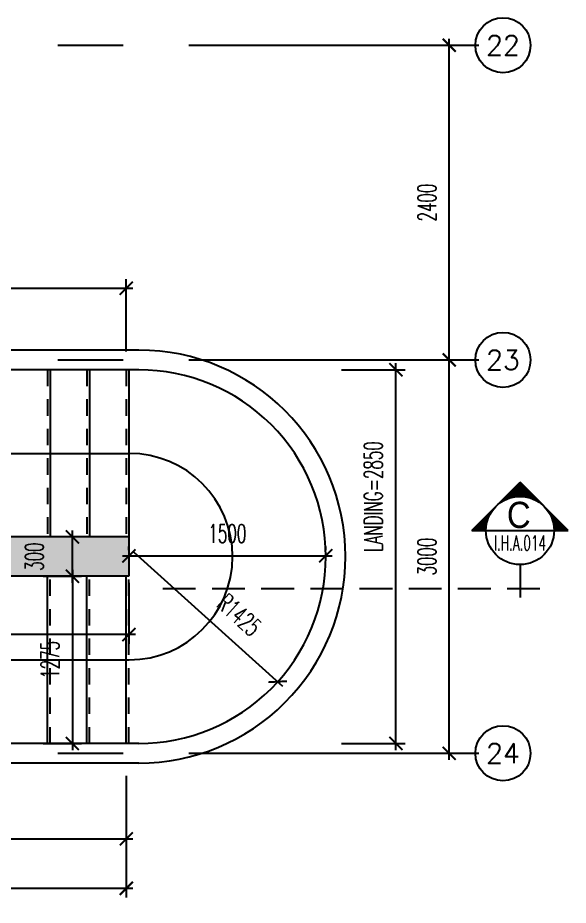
# Model space of a CAD drawing. Extents: x 417906 to 836305, y 43280 to 86914.
# Drawn here: x 418137.83 to 418142.03, y 43460.87 to 43467.64 of the extents above; entities that cross this region are included whole.
import ezdxf
from ezdxf.enums import TextEntityAlignment as Align

# ---------------------------------------------------------------- set-up
doc = ezdxf.new("R2010")
doc.units = 0
doc.header["$MEASUREMENT"] = 0
doc.header["$PDMODE"] = 3
doc.header["$PDSIZE"] = 0.1
for name, pattern in [('CENTERX2', [4, 2.5, -0.5, 0.5, -0.5]), ('HIDDEN', [0.375, 0.25, -0.125]), ('HIDDEN2', [0.1875, 0.125, -0.0625])]:
    doc.linetypes.add(name, pattern=pattern)
doc.layers.get('0').update_dxf_attribs({"linetype": 'CONTINUOUS'})
doc.layers.get('DEFPOINTS').update_dxf_attribs({"linetype": 'CONTINUOUS'})
for name, color, linetype in [('AX-CR', 2, 'CONTINUOUS'), ('AX-TXT', 4, 'CONTINUOUS'), ('AXES', 11, 'CENTERX2'), ('DIM-OUT', 4, 'CONTINUOUS'), ('ELEV-MARK', 6, 'CONTINUOUS'), ('Hatch', 11, 'CONTINUOUS'), ('STR', 5, 'CONTINUOUS'), ('TXT1', 2, 'CONTINUOUS'), ('WALL', 6, 'CONTINUOUS')]:
    doc.layers.add(name, color=color, linetype=linetype)
doc.styles.add('ROMANS', font='ROMANS.shx', dxfattribs={"width": 0.6})
doc.styles.add('TTXT', font='swisse.ttf', dxfattribs={"width": 0.6})
doc.dimstyles.new('STANDARD in', dxfattribs={"dimtxt": 0.14, "dimasz": 0.1, "dimexe": 0.07, "dimexo": 0.05, "dimgap": 0.1, "dimtad": 1, "dimdec": 0, "dimlfac": 1000, "dimzin": 0, "dimdsep": 46, "dimtxsty": 'ROMANS', "dimblk": 'ARCHTICK', "dimcen": 0.05, "dimdle": 0.05, "dimclrd": 4, "dimclre": 4, "dimclrt": 2, "dimadec": 0, "dimazin": 0, "dimtfac": 1, "dimtdec": 0, "dimtmove": 2, "dimatfit": 3, "dimfxl": 0, "dimtolj": 1, "dimtzin": 0, "dimarcsym": 0})

# ---------------------------------------------------------------- blocks, each defined once
blk = doc.blocks.new('AXU')
at = {"layer": 'AX-CR'}
blk.add_circle((0, 350), 350, dxfattribs=at)
at = {"layer": 'AX-TXT', "style": 'ROMANS'}
blk.add_attdef('AX', text='', height=250, dxfattribs=at).set_placement((0, 350), align=Align.MIDDLE)
blk = doc.blocks.new('_ARCHTICK')
at = {"color": 0, "linetype": 'ByBlock', "const_width": 0.15}
blk.add_lwpolyline([(-0.5, -0.5), (0.5, 0.5)], dxfattribs=at)
blk = doc.blocks.new('*D125')
at = {"layer": 'DEFPOINTS', "color": 0}
for p in [(418140.8014, 43465.0272), (418141.1207, 43465.0272), (418140.8014, 43462.0272)]:
    blk.add_point(p, dxfattribs=at)
at = {"layer": 'DIM-OUT', "color": 4, "lineweight": -2}
for p, q in [((418141.1207, 43461.9772), (418141.1207, 43465.0772)), ((418140.8514, 43465.0272), (418141.1907, 43465.0272)), ((418140.8514, 43462.0272), (418141.1907, 43462.0272))]:
    blk.add_line(p, q, dxfattribs=at)
at = {"layer": 'DIM-OUT', "color": 4, "lineweight": -2, "xscale": 0.1, "yscale": 0.1, "zscale": 0.1}
for p, rotation in [((418141.1207, 43465.0272), 90), ((418141.1207, 43462.0272), 270)]:
    blk.add_blockref('_ARCHTICK', p, dxfattribs=dict(at, rotation=rotation))
at = {"layer": 'DIM-OUT', "color": 2, "insert": (418140.9507, 43463.5272), "char_height": 0.14, "attachment_point": 5, "rotation": 90, "style": 'ROMANS'}
blk.add_mtext('\\A1;3000', dxfattribs=at)
blk = doc.blocks.new('*D124')
at = {"layer": 'DEFPOINTS', "color": 0}
for p in [(418140.8017, 43467.4272), (418141.121, 43467.4272), (418140.8017, 43465.0272)]:
    blk.add_point(p, dxfattribs=at)
at = {"layer": 'DIM-OUT', "color": 4, "lineweight": -2}
for p, q in [((418140.8517, 43467.4272), (418141.191, 43467.4272)), ((418141.121, 43464.9772), (418141.121, 43467.4772)), ((418140.8517, 43465.0272), (418141.191, 43465.0272))]:
    blk.add_line(p, q, dxfattribs=at)
at = {"layer": 'DIM-OUT', "color": 4, "lineweight": -2, "xscale": 0.1, "yscale": 0.1, "zscale": 0.1}
for p, rotation in [((418141.121, 43467.4272), 90), ((418141.121, 43465.0272), 270)]:
    blk.add_blockref('_ARCHTICK', p, dxfattribs=dict(at, rotation=rotation))
at = {"layer": 'DIM-OUT', "color": 2, "insert": (418140.951, 43466.2272), "char_height": 0.14, "attachment_point": 5, "rotation": 90, "style": 'ROMANS'}
blk.add_mtext('\\A1;2400', dxfattribs=at)
blk = doc.blocks.new('*D107')
at = {"layer": 'DEFPOINTS', "color": 0}
for p in [(418138.6591, 43461.9063), (418134.7591, 43461.6933), (418138.6591, 43461.3745)]:
    blk.add_point(p, dxfattribs=at)
at = {"layer": 'DIM-OUT', "color": 4, "lineweight": -2}
for p, q in [((418138.6591, 43461.8563), (418138.6591, 43461.3045)), ((418134.7591, 43461.6433), (418134.7591, 43461.3045)), ((418134.7091, 43461.3745), (418138.7091, 43461.3745))]:
    blk.add_line(p, q, dxfattribs=at)
at = {"layer": 'DIM-OUT', "color": 4, "lineweight": -2, "xscale": 0.1, "yscale": 0.1, "zscale": 0.1, "rotation": 180}
blk.add_blockref('_ARCHTICK', (418134.7591, 43461.3745), dxfattribs=at)
at = {"layer": 'DIM-OUT', "color": 4, "lineweight": -2, "xscale": 0.1, "yscale": 0.1, "zscale": 0.1}
blk.add_blockref('_ARCHTICK', (418138.6591, 43461.3745), dxfattribs=at)
at = {"layer": 'DIM-OUT', "color": 2, "insert": (418136.7091, 43461.5445), "char_height": 0.14, "attachment_point": 5, "style": 'ROMANS'}
blk.add_mtext('\\A1;13 TREADS @ 300 = 3900', dxfattribs=at)
blk = doc.blocks.new('*D106')
at = {"layer": 'DEFPOINTS', "color": 0}
for p in [(418133.1289, 43461.6051), (418138.6591, 43461.6051), (418138.6591, 43460.9972)]:
    blk.add_point(p, dxfattribs=at)
at = {"layer": 'DIM-OUT', "color": 4, "lineweight": -2}
for p, q in [((418133.1289, 43461.5551), (418133.1289, 43460.9272)), ((418138.6591, 43461.5551), (418138.6591, 43460.9272)), ((418133.0789, 43460.9972), (418138.7091, 43460.9972))]:
    blk.add_line(p, q, dxfattribs=at)
at = {"layer": 'DIM-OUT', "color": 4, "lineweight": -2, "xscale": 0.1, "yscale": 0.1, "zscale": 0.1, "rotation": 180}
blk.add_blockref('_ARCHTICK', (418133.1289, 43460.9972), dxfattribs=at)
at = {"layer": 'DIM-OUT', "color": 4, "lineweight": -2, "xscale": 0.1, "yscale": 0.1, "zscale": 0.1}
blk.add_blockref('_ARCHTICK', (418138.6591, 43460.9972), dxfattribs=at)
at = {"layer": 'DIM-OUT', "color": 2, "insert": (418135.894, 43461.1672), "char_height": 0.14, "attachment_point": 5, "style": 'ROMANS'}
blk.add_mtext('\\A1;5530', dxfattribs=at)
blk = doc.blocks.new('*D105')
at = {"layer": 'DEFPOINTS', "color": 0}
for p in [(418140.2486, 43464.9522), (418140.7142, 43464.9522), (418140.2486, 43462.1022)]:
    blk.add_point(p, dxfattribs=at)
at = {"layer": 'DIM-OUT', "color": 4, "lineweight": -2}
for p, q in [((418140.7142, 43462.0522), (418140.7142, 43465.0022)), ((418140.2986, 43464.9522), (418140.7842, 43464.9522)), ((418140.2986, 43462.1022), (418140.7842, 43462.1022))]:
    blk.add_line(p, q, dxfattribs=at)
at = {"layer": 'DIM-OUT', "color": 4, "lineweight": -2, "xscale": 0.1, "yscale": 0.1, "zscale": 0.1}
for p, rotation in [((418140.7142, 43464.9522), 90), ((418140.7142, 43462.1022), 270)]:
    blk.add_blockref('_ARCHTICK', p, dxfattribs=dict(at, rotation=rotation))
at = {"layer": 'DIM-OUT', "color": 2, "insert": (418140.5417, 43463.9839), "char_height": 0.14, "attachment_point": 5, "rotation": 90, "style": 'ROMANS'}
blk.add_mtext('\\A1;LANDING=2850', dxfattribs=at)
blk = doc.blocks.new('*D104')
at = {"layer": 'DEFPOINTS', "color": 0}
for p in [(418138.6591, 43465.5743), (418134.7591, 43465.2555), (418138.6591, 43465.0425)]:
    blk.add_point(p, dxfattribs=at)
at = {"layer": 'DIM-OUT', "color": 4, "lineweight": -2}
for p, q in [((418134.7591, 43465.3055), (418134.7591, 43465.6443)), ((418138.6591, 43465.0925), (418138.6591, 43465.6443)), ((418134.7091, 43465.5743), (418138.7091, 43465.5743))]:
    blk.add_line(p, q, dxfattribs=at)
at = {"layer": 'DIM-OUT', "color": 4, "lineweight": -2, "xscale": 0.1, "yscale": 0.1, "zscale": 0.1, "rotation": 180}
blk.add_blockref('_ARCHTICK', (418134.7591, 43465.5743), dxfattribs=at)
at = {"layer": 'DIM-OUT', "color": 4, "lineweight": -2, "xscale": 0.1, "yscale": 0.1, "zscale": 0.1}
blk.add_blockref('_ARCHTICK', (418138.6591, 43465.5743), dxfattribs=at)
at = {"layer": 'DIM-OUT', "color": 2, "insert": (418136.7091, 43465.7443), "char_height": 0.14, "attachment_point": 5, "style": 'ROMANS'}
blk.add_mtext('\\A1;13 TREADS @ 300 = 3900', dxfattribs=at)
blk = doc.blocks.new('*D103')
at = {"layer": 'DEFPOINTS', "color": 0}
for p in [(418138.7545, 43463.5272), (418139.813, 43462.5732)]:
    blk.add_point(p, dxfattribs=at)
at = {"layer": 'DIM-OUT', "color": 4, "lineweight": -2}
blk.add_line((418138.7173, 43463.5607), (418139.8502, 43462.5397), dxfattribs=at)
at = {"layer": 'DIM-OUT', "color": 4, "lineweight": -2, "xscale": 0.1, "yscale": 0.1, "zscale": 0.1, "rotation": 317.9746857982224}
blk.add_blockref('_ARCHTICK', (418139.813, 43462.5732), dxfattribs=at)
at = {"layer": 'DIM-OUT', "color": 2, "insert": (418139.5198, 43463.0826), "char_height": 0.14, "attachment_point": 5, "rotation": 317.97469, "style": 'ROMANS'}
blk.add_mtext('\\A1;R1425', dxfattribs=at)
blk = doc.blocks.new('*X7')
at = {"color": 0}
for p, q in [((14608.2, 7876.6), (14819.3, 8087.6)), ((14625.3, 7890.1), (14821.1, 8085.9)), ((14637.3, 7898.5), (14822.8, 8084.1)), ((14647.2, 7905), (14824.6, 8082.3)), ((14656, 7910.3), (14826.4, 8080.6)), ((14664.1, 7914.7), (14828.1, 8078.8)), ((14671.5, 7918.6), (14829.9, 8077)), ((14678.4, 7922), (14831.7, 8075.3)), ((14685, 7925.1), (14833.4, 8073.5)), ((14691.3, 7927.9), (14835.2, 8071.7)), ((14697.4, 7930.3), (14837, 8070)), ((14703.2, 7932.6), (14838.7, 8068.2)), ((14708.8, 7934.7), (14840.5, 8066.4)), ((14714.2, 7936.6), (14842.3, 8064.7)), ((14719.5, 7938.3), (14844, 8062.9)), ((14724.6, 7939.9), (14845.8, 8061.1)), ((14729.6, 7941.4), (14847.6, 8059.3)), ((14734.5, 7942.7), (14849.3, 8057.6)), ((14739.3, 7944), (14851.1, 8055.8)), ((14743.9, 7945.1), (14852.9, 8054)), ((14748.5, 7946.1), (14854.6, 8052.3)), ((14753, 7947.1), (14856.4, 8050.5)), ((14757.4, 7948), (14858.2, 8048.7)), ((14761.8, 7948.8), (14859.9, 8047)), ((14766, 7949.5), (14861.7, 8045.2)), ((14770.2, 7950.2), (14863.5, 8043.4)), ((14774.3, 7950.8), (14865.3, 8041.7)), ((14778.4, 7951.3), (14867, 8039.9)), ((14782.4, 7951.8), (14868.8, 8038.1)), ((14786.4, 7952.2), (14870.6, 8036.4)), ((14790.3, 7952.5), (14872.3, 8034.6)), ((14794.1, 7952.9), (14874.1, 8032.8)), ((14797.9, 7953.1), (14875.9, 8031.1)), ((14801.7, 7953.3), (14877.6, 8029.3)), ((14805.4, 7953.5), (14879.4, 8027.5)), ((14809, 7953.6), (14881.2, 8025.8)), ((14812.7, 7953.7), (14882.9, 8024)), ((14816.2, 7953.8), (14884.7, 8022.2)), ((14819.8, 7953.8), (14886.5, 8020.5)), ((14823.3, 7953.7), (14888.2, 8018.7)), ((14826.8, 7953.7), (14890, 8016.9)), ((14830.2, 7953.6), (14891.8, 8015.2)), ((14833.6, 7953.4), (14893.5, 8013.4)), ((14836.9, 7953.3), (14895.3, 8011.6)), ((14840.3, 7953), (14897.1, 8009.8)), ((14843.6, 7952.8), (14898.8, 8008.1)), ((14846.8, 7952.5), (14900.6, 8006.3)), ((14850.1, 7952.2), (14902.4, 8004.5)), ((14853.3, 7951.9), (14904.1, 8002.8)), ((14856.5, 7951.6), (14905.9, 8001)), ((14859.6, 7951.2), (14907.7, 7999.2)), ((14862.7, 7950.8), (14909.4, 7997.5)), ((14865.8, 7950.3), (14911.2, 7995.7)), ((14868.9, 7949.9), (14913, 7993.9)), ((14871.9, 7949.4), (14914.7, 7992.2)), ((14875, 7948.8), (14916.5, 7990.4)), ((14877.9, 7948.3), (14918.3, 7988.6)), ((14880.9, 7947.7), (14920.1, 7986.9)), ((14883.9, 7947.1), (14921.8, 7985.1)), ((14886.8, 7946.5), (14923.6, 7983.3)), ((14889.7, 7945.9), (14925.4, 7981.6)), ((14892.6, 7945.2), (14927.1, 7979.8)), ((14895.4, 7944.6), (14928.9, 7978)), ((14898.2, 7943.8), (14930.7, 7976.3)), ((14901.1, 7943.1), (14932.4, 7974.5)), ((14903.8, 7942.4), (14934.2, 7972.7)), ((14906.6, 7941.6), (14936, 7971)), ((14909.4, 7940.8), (14937.7, 7969.2)), ((14912.1, 7940), (14939.5, 7967.4)), ((14914.8, 7939.2), (14941.3, 7965.7)), ((14917.5, 7938.3), (14943, 7963.9)), ((14920.2, 7937.5), (14944.8, 7962.1)), ((14922.8, 7936.6), (14946.6, 7960.4)), ((14925.4, 7935.7), (14948.3, 7958.6)), ((14928.1, 7934.8), (14950.1, 7956.8)), ((14930.6, 7933.8), (14951.9, 7955)), ((14933.2, 7932.9), (14953.6, 7953.3)), ((14935.8, 7931.9), (14955.4, 7951.5)), ((14938.3, 7930.9), (14957.2, 7949.7)), ((14940.8, 7929.9), (14958.9, 7948)), ((14943.3, 7928.8), (14960.7, 7946.2)), ((14945.8, 7927.8), (14962.5, 7944.4)), ((14948.3, 7926.7), (14964.2, 7942.7)), ((14950.8, 7925.7), (14966, 7940.9)), ((14953.2, 7924.6), (14967.8, 7939.1)), ((14955.6, 7923.4), (14969.5, 7937.4)), ((14958, 7922.3), (14971.3, 7935.6)), ((14960.4, 7921.2), (14973.1, 7933.8)), ((14962.8, 7920), (14974.9, 7932.1)), ((14965.1, 7918.8), (14976.6, 7930.3)), ((14967.5, 7917.6), (14978.4, 7928.5)), ((14969.8, 7916.4), (14980.2, 7926.8)), ((14972.1, 7915.2), (14981.9, 7925)), ((14974.4, 7914), (14983.7, 7923.2)), ((14976.7, 7912.7), (14985.5, 7921.5)), ((14979, 7911.4), (14987.2, 7919.7)), ((14981.2, 7910.1), (14989, 7917.9)), ((14983.4, 7908.8), (14990.8, 7916.2)), ((14985.7, 7907.5), (14992.5, 7914.4)), ((14987.9, 7906.2), (14994.3, 7912.6)), ((14990, 7904.8), (14996.1, 7910.9)), ((14992.2, 7903.5), (14997.8, 7909.1)), ((14994.4, 7902.1), (14999.6, 7907.3)), ((14996.5, 7900.7), (15001.4, 7905.6)), ((14998.6, 7899.3), (15003.1, 7903.8)), ((15000.8, 7897.9), (15004.9, 7902)), ((15002.9, 7896.4), (15006.7, 7900.2)), ((15005, 7895), (15008.4, 7898.5)), ((15007, 7893.5), (15010.2, 7896.7)), ((15009.1, 7892.1), (15012, 7894.9)), ((15011.1, 7890.6), (15013.7, 7893.2)), ((15013.2, 7889.1), (15015.5, 7891.4)), ((15015.2, 7887.5), (15017.3, 7889.6)), ((15017.2, 7886), (15019, 7887.9)), ((15019.2, 7884.5), (15020.8, 7886.1)), ((15021.1, 7882.9), (15022.6, 7884.3)), ((15023.1, 7881.3), (15024.3, 7882.6)), ((15025, 7879.7), (15026.1, 7880.8)), ((15027, 7878.1), (15027.9, 7879)), ((15028.9, 7876.5), (15029.7, 7877.3)), ((15030.8, 7874.9), (15031.4, 7875.5)), ((15032.7, 7873.2), (15033.2, 7873.7)), ((15034.6, 7871.6), (15035, 7872)), ((15036.4, 7869.9), (15036.7, 7870.2)), ((14360.4, 7628.8), (14570.7, 7839.1)), ((14364, 7628.8), (14557.2, 7822)), ((14367.5, 7628.8), (14548.8, 7810)), ((14371, 7628.8), (14542.3, 7800.1)), ((14374.6, 7628.8), (14537, 7791.3)), ((15038.3, 7868.2), (15038.5, 7868.4)), ((15040.1, 7866.5), (15040.3, 7866.7)), ((15041.9, 7864.8), (15042, 7864.9)), ((15043.7, 7863.1), (15043.8, 7863.1)), ((15045.5, 7861.3), (15045.6, 7861.4)), ((15047.3, 7859.6), (15047.3, 7859.6)), ((15050.9, 7856), (15050.9, 7856.1)), ((15052.6, 7854.2), (15052.6, 7854.3)), ((15054.3, 7852.4), (15054.4, 7852.5)), ((15056, 7850.6), (15056.2, 7850.8)), ((15057.7, 7848.8), (15057.9, 7849)), ((15059.4, 7846.9), (15059.7, 7847.2)), ((15061.1, 7845.1), (15061.5, 7845.4)), ((15062.8, 7843.2), (15063.2, 7843.7)), ((15064.4, 7841.3), (15065, 7841.9)), ((15066, 7839.4), (15066.8, 7840.1)), ((15067.7, 7837.5), (15068.5, 7838.4)), ((15069.3, 7835.6), (15070.3, 7836.6)), ((15070.8, 7833.6), (15072.1, 7834.8)), ((15072.4, 7831.7), (15073.8, 7833.1)), ((15074, 7829.7), (15075.6, 7831.3)), ((15075.5, 7827.7), (15077.4, 7829.5)), ((15077.1, 7825.7), (15079.1, 7827.8)), ((15078.6, 7823.7), (15080.9, 7826)), ((15080.1, 7821.7), (15082.7, 7824.2)), ((15081.6, 7819.6), (15084.5, 7822.5)), ((15083.1, 7817.6), (15086.2, 7820.7)), ((15084.5, 7815.5), (15088, 7818.9)), ((15086, 7813.4), (15089.8, 7817.2)), ((15087.4, 7811.3), (15091.5, 7815.4)), ((15088.9, 7809.2), (15093.3, 7813.6)), ((15090.3, 7807.1), (15095.1, 7811.9)), ((15091.7, 7804.9), (15096.8, 7810.1)), ((15093, 7802.8), (15098.6, 7808.3)), ((15094.4, 7800.6), (15100.4, 7806.6)), ((15095.7, 7798.4), (15102.1, 7804.8)), ((15097.1, 7796.2), (15103.9, 7803)), ((15098.4, 7794), (15105.7, 7801.3)), ((15099.7, 7791.8), (15107.4, 7799.5)), ((15101, 7789.5), (15109.2, 7797.7)), ((15102.3, 7787.2), (15111, 7796)), ((15103.5, 7785), (15112.7, 7794.2)), ((15104.8, 7782.7), (15114.5, 7792.4)), ((15106, 7780.4), (15116.3, 7790.6)), ((15107.2, 7778.1), (15118, 7788.9)), ((15108.4, 7775.7), (15119.8, 7787.1)), ((15109.6, 7773.4), (15121.6, 7785.3)), ((14378.1, 7628.8), (14532.6, 7783.2)), ((14381.6, 7628.8), (14528.7, 7775.8)), ((14385.2, 7628.8), (14525.3, 7768.9)), ((14388.7, 7628.8), (14522.2, 7762.3)), ((14392.3, 7628.8), (14519.4, 7756)), ((14395.8, 7628.8), (14517, 7749.9)), ((14399.3, 7628.8), (14514.7, 7744.1)), ((14402.9, 7628.8), (14512.6, 7738.5)), ((14406.4, 7628.8), (14510.7, 7733.1)), ((14409.9, 7628.8), (14509, 7727.8)), ((14413.5, 7628.8), (14507.4, 7722.7)), ((14417, 7628.8), (14505.9, 7717.7)), ((14420.5, 7628.8), (14504.6, 7712.8)), ((14424.1, 7628.8), (14503.3, 7708)), ((14427.6, 7628.8), (14502.2, 7703.4)), ((15110.8, 7771), (15123.3, 7783.6)), ((15111.9, 7768.6), (15125.1, 7781.8)), ((15113, 7766.2), (15126.9, 7780)), ((15114.2, 7763.8), (15128.6, 7778.3)), ((15115.3, 7761.3), (15130.4, 7776.5)), ((15116.3, 7758.9), (15132.2, 7774.7)), ((15117.4, 7756.4), (15134, 7773)), ((15118.5, 7753.9), (15135.7, 7771.2)), ((15119.5, 7751.4), (15137.5, 7769.4)), ((15120.5, 7748.9), (15139.3, 7767.7)), ((15121.5, 7746.4), (15141, 7765.9)), ((15122.5, 7743.8), (15142.8, 7764.1)), ((15123.4, 7741.2), (15144.6, 7762.4)), ((15124.4, 7738.7), (15146.3, 7760.6)), ((15125.3, 7736), (15148.1, 7758.8)), ((15126.2, 7733.4), (15149.9, 7757.1)), ((15127.1, 7730.8), (15151.6, 7755.3)), ((15128, 7728.1), (15153.4, 7753.5)), ((15128.8, 7725.4), (15155.2, 7751.8)), ((15129.7, 7722.7), (15156.9, 7750)), ((15130.5, 7720), (15158.7, 7748.2)), ((15131.3, 7717.2), (15160.5, 7746.5)), ((15132, 7714.5), (15162.2, 7744.7)), ((15132.8, 7711.7), (15164, 7742.9)), ((15133.5, 7708.9), (15165.8, 7741.1)), ((15134.2, 7706), (15167.5, 7739.4)), ((15134.9, 7703.2), (15169.3, 7737.6)), ((15135.6, 7700.3), (15171.1, 7735.8)), ((15136.2, 7697.4), (15172.8, 7734.1)), ((15136.8, 7694.5), (15174.6, 7732.3)), ((15137.4, 7691.6), (15176.4, 7730.5)), ((15138, 7688.6), (15178.1, 7728.8)), ((15138.5, 7685.6), (15179.9, 7727)), ((15139, 7682.6), (15181.7, 7725.2)), ((15139.5, 7679.6), (15183.4, 7723.5)), ((15140, 7676.5), (15185.2, 7721.7)), ((15140.4, 7673.4), (15187, 7719.9)), ((15140.9, 7670.3), (15188.8, 7718.2)), ((15141.3, 7667.1), (15190.5, 7716.4)), ((15141.6, 7664), (15192.3, 7714.6)), ((15141.9, 7660.8), (15194.1, 7712.9)), ((15142.2, 7657.5), (15195.8, 7711.1)), ((15142.5, 7654.3), (15197.6, 7709.3)), ((15142.8, 7651), (15199.4, 7707.6)), ((15143, 7647.6), (15201.1, 7705.8)), ((15143.2, 7644.3), (15202.9, 7704)), ((15143.3, 7640.9), (15204.7, 7702.3)), ((15143.4, 7637.5), (15206.4, 7700.5)), ((14431.1, 7628.8), (14501.2, 7698.8)), ((14434.7, 7628.8), (14500.2, 7694.3)), ((14438.2, 7628.8), (14499.3, 7689.9)), ((14441.8, 7628.8), (14498.5, 7685.5)), ((14445.3, 7628.8), (14497.8, 7681.3)), ((14448.8, 7628.8), (14497.1, 7677.1)), ((14452.4, 7628.8), (14496.5, 7673)), ((14455.9, 7628.8), (14496, 7668.9)), ((14459.4, 7628.8), (14495.5, 7664.9)), ((14463, 7628.8), (14495.1, 7660.9)), ((14466.5, 7628.8), (14494.8, 7657)), ((14470, 7628.8), (14494.4, 7653.2)), ((14473.6, 7628.8), (14494.2, 7649.4)), ((14477.1, 7628.8), (14494, 7645.6)), ((14480.6, 7628.8), (14493.8, 7641.9)), ((14484.2, 7628.8), (14493.7, 7638.3)), ((14487.7, 7628.8), (14493.6, 7634.6)), ((14491.2, 7628.8), (14493.5, 7631.1)), ((15143.5, 7634), (15208.2, 7698.7)), ((15143.5, 7630.5), (15210, 7697)), ((15145.3, 7628.8), (15211.7, 7695.2)), ((15148.9, 7628.8), (15213.5, 7693.4)), ((15152.4, 7628.8), (15215.3, 7691.7)), ((15155.9, 7628.8), (15217, 7689.9)), ((15159.5, 7628.8), (15218.8, 7688.1)), ((15163, 7628.8), (15220.6, 7686.3)), ((15166.5, 7628.8), (15222.3, 7684.6)), ((15170.1, 7628.8), (15224.1, 7682.8)), ((15173.6, 7628.8), (15225.9, 7681)), ((15177.1, 7628.8), (15227.6, 7679.3)), ((15180.7, 7628.8), (15229.4, 7677.5)), ((15184.2, 7628.8), (15231.2, 7675.7)), ((15187.7, 7628.8), (15232.9, 7674)), ((15191.3, 7628.8), (15234.7, 7672.2)), ((15194.8, 7628.8), (15236.5, 7670.4)), ((15198.4, 7628.8), (15238.2, 7668.7)), ((15201.9, 7628.8), (15240, 7666.9)), ((15205.4, 7628.8), (15241.8, 7665.1)), ((15209, 7628.8), (15243.6, 7663.4)), ((15212.5, 7628.8), (15245.3, 7661.6)), ((15216, 7628.8), (15247.1, 7659.8)), ((15219.6, 7628.8), (15248.9, 7658.1)), ((15223.1, 7628.8), (15250.6, 7656.3)), ((15226.6, 7628.8), (15252.4, 7654.5)), ((15230.2, 7628.8), (15254.2, 7652.8)), ((15233.7, 7628.8), (15255.9, 7651)), ((15237.2, 7628.8), (15257.7, 7649.2)), ((15240.8, 7628.8), (15259.5, 7647.5)), ((15244.3, 7628.8), (15261.2, 7645.7)), ((15247.9, 7628.8), (15263, 7643.9)), ((15251.4, 7628.8), (15264.8, 7642.2)), ((15254.9, 7628.8), (15266.5, 7640.4)), ((15258.5, 7628.8), (15268.3, 7638.6)), ((15262, 7628.8), (15270.1, 7636.9)), ((15265.5, 7628.8), (15271.8, 7635.1)), ((15269.1, 7628.8), (15273.6, 7633.3)), ((15272.6, 7628.8), (15275.4, 7631.5)), ((15276.1, 7628.8), (15277.1, 7629.8))]:
    blk.add_line(p, q, dxfattribs=at)
blk = doc.blocks.new('*D163')
at = {"layer": 'DEFPOINTS', "color": 0}
for p in [(418138.6791, 43463.5272), (418140.1795, 43463.5331), (418140.1795, 43463.5272)]:
    blk.add_point(p, dxfattribs=at)
at = {"layer": 'Hatch', "color": 4, "lineweight": -2}
for p, q in [((418138.6791, 43463.5772), (418138.6791, 43463.6031)), ((418140.1795, 43463.5772), (418140.1795, 43463.6031)), ((418138.6291, 43463.5331), (418140.2295, 43463.5331))]:
    blk.add_line(p, q, dxfattribs=at)
at = {"layer": 'Hatch', "color": 4, "lineweight": -2, "xscale": 0.1, "yscale": 0.1, "zscale": 0.1, "rotation": 180}
blk.add_blockref('_ARCHTICK', (418138.6791, 43463.5331), dxfattribs=at)
at = {"layer": 'Hatch', "color": 4, "lineweight": -2, "xscale": 0.1, "yscale": 0.1, "zscale": 0.1}
blk.add_blockref('_ARCHTICK', (418140.1795, 43463.5331), dxfattribs=at)
at = {"layer": 'Hatch', "color": 2, "insert": (418139.4293, 43463.7031), "char_height": 0.14, "attachment_point": 5, "style": 'ROMANS'}
blk.add_mtext('\\A1;1500', dxfattribs=at)
blk = doc.blocks.new('*D166')
at = {"layer": 'DEFPOINTS', "color": 0}
for p in [(418134.7591, 43463.3772), (418138.6791, 43463.3772), (418134.7591, 43462.9321)]:
    blk.add_point(p, dxfattribs=at)
at = {"layer": 'Hatch', "color": 4, "lineweight": -2}
for p, q in [((418134.7591, 43463.3272), (418134.7591, 43462.8621)), ((418138.6791, 43463.3272), (418138.6791, 43462.8621)), ((418138.7291, 43462.9321), (418134.7091, 43462.9321))]:
    blk.add_line(p, q, dxfattribs=at)
at = {"layer": 'Hatch', "color": 4, "lineweight": -2, "xscale": 0.1, "yscale": 0.1, "zscale": 0.1, "rotation": 180}
blk.add_blockref('_ARCHTICK', (418134.7591, 43462.9321), dxfattribs=at)
at = {"layer": 'Hatch', "color": 4, "lineweight": -2, "xscale": 0.1, "yscale": 0.1, "zscale": 0.1}
blk.add_blockref('_ARCHTICK', (418138.6791, 43462.9321), dxfattribs=at)
at = {"layer": 'Hatch', "color": 2, "insert": (418136.7191, 43463.1021), "char_height": 0.14, "attachment_point": 5, "style": 'ROMANS'}
blk.add_mtext('\\A1;3920', dxfattribs=at)
blk = doc.blocks.new('*D167')
at = {"layer": 'DEFPOINTS', "color": 0}
for p in [(418138.2479, 43463.6772), (418138.6791, 43463.6772), (418138.6791, 43463.3772)]:
    blk.add_point(p, dxfattribs=at)
at = {"layer": 'Hatch', "color": 4, "lineweight": -2}
for p, q in [((418138.2479, 43463.3272), (418138.2479, 43463.7272)), ((418138.6291, 43463.6772), (418138.1779, 43463.6772)), ((418138.6291, 43463.3772), (418138.1779, 43463.3772))]:
    blk.add_line(p, q, dxfattribs=at)
at = {"layer": 'Hatch', "color": 4, "lineweight": -2, "xscale": 0.1, "yscale": 0.1, "zscale": 0.1}
for p, rotation in [((418138.2479, 43463.6772), 90), ((418138.2479, 43463.3772), 270)]:
    blk.add_blockref('_ARCHTICK', p, dxfattribs=dict(at, rotation=rotation))
at = {"layer": 'Hatch', "color": 2, "insert": (418137.9579, 43463.5272), "char_height": 0.14, "attachment_point": 5, "rotation": 90, "style": 'ROMANS'}
blk.add_mtext('\\A1;300', dxfattribs=at)
blk = doc.blocks.new('*D168')
at = {"layer": 'DEFPOINTS', "color": 0}
for p in [(418137.9743, 43463.3772), (418137.9743, 43462.1022), (418138.2479, 43462.1022)]:
    blk.add_point(p, dxfattribs=at)
at = {"layer": 'Hatch', "color": 4, "lineweight": -2}
for p, q in [((418138.2479, 43463.4272), (418138.2479, 43462.0522)), ((418138.0243, 43463.3772), (418138.3179, 43463.3772)), ((418138.0243, 43462.1022), (418138.3179, 43462.1022))]:
    blk.add_line(p, q, dxfattribs=at)
at = {"layer": 'Hatch', "color": 4, "lineweight": -2, "xscale": 0.1, "yscale": 0.1, "zscale": 0.1}
for p, rotation in [((418138.2479, 43463.3772), 90), ((418138.2479, 43462.1022), 270)]:
    blk.add_blockref('_ARCHTICK', p, dxfattribs=dict(at, rotation=rotation))
at = {"layer": 'Hatch', "color": 2, "insert": (418138.0779, 43462.7397), "char_height": 0.14, "attachment_point": 5, "rotation": 90, "style": 'ROMANS'}
blk.add_mtext('\\A1;1275', dxfattribs=at)

msp = doc.modelspace()

# ---------------------------------------------------------------- hatches: boundary and pattern name
at = {"layer": 'Hatch'}
h = msp.add_hatch(dxfattribs=at)
h.set_pattern_fill('AR-CONC', color=256, scale=0.02, style=0)
h.set_pattern_definition([(50, (0, 0), (0.14345203652, -0.012550426997), [0.015, -0.165]), (355, (0, 0), (-0.027750266723, 0.15043842674), [0.012, -0.132]), (100.4514, (0.01195, -0.00105), (0.115701876343, 0.13788790841), [0.012748038, -0.1402284224]), (46.1842, (0, 0.04), (0.213448209725, -0.033103802866), [0.0225, -0.2475]), (96.6356, (0.01779, 0.03724), (0.18693254111, 0.19482357418), [0.0191220576, -0.2103426]), (351.1842, (0, 0.04), (0.18693238903, 0.19482372019), [0.018, -0.198]), (21, (0.02, 0.03), (0.119381410424, -0.080523778133), [0.015, -0.165]), (326, (0.02, 0.03), (0.048663066384, 0.14503000901), [0.012, -0.132]), (71.4514, (0.02995, 0.02329), (0.168044525716, 0.06450609934), [0.012748038, -0.1402284224]), (37.5, (0, 0), (0.0024319710635, 0.066578770766), [0, -0.1304, 0, -0.134, 0, -0.1325]), (7.5, (0, 0), (0.052613907488, 0.078882342376), [0, -0.0764, 0, -0.1274, 0, -0.0505]), (327.5, (-0.0446, 0), (0.1067644872345, -0.004510974347), [0, -0.05, 0, -0.156, 0, -0.207]), (317.5, (-0.0646, 0), (0.116637233868, 0.020020996466), [0, -0.065, 0, -0.1036, 0, -0.147])])
h.paths.add_polyline_path([(418136.4789, 43463.6772), (418134.7591, 43463.6772), (418134.7591, 43463.3772), (418136.4789, 43463.3772)])
h.paths.add_polyline_path([(418138.6791, 43463.6772), (418136.5387, 43463.6772), (418136.4789, 43463.5816), (418136.4789, 43463.3772), (418138.6791, 43463.3772)])

# ---------------------------------------------------------------- linework, layer by layer
at = {"layer": 'AXES'}
for p, q in [((418131.136, 43467.4272), (418141.3472, 43467.4272)), ((418131.136, 43465.0272), (418141.3472, 43465.0272)), ((418131.136, 43462.0272), (418141.3472, 43462.0272))]:
    msp.add_line(p, q, dxfattribs=at)
at = {"layer": 'ELEV-MARK', "color": 6}
for p, q in [((418141.2927, 43463.7263), (418141.6604, 43464.094)), ((418142.0281, 43463.7263), (418141.6604, 43464.094)), ((418141.2927, 43463.7263), (418141.4004, 43463.7263)), ((418141.4004, 43463.7263), (418141.9204, 43463.7263)), ((418141.9204, 43463.7263), (418142.0281, 43463.7263))]:
    msp.add_line(p, q, dxfattribs=at)
at = {"layer": 'ELEV-MARK', "color": 6, "linetype": 'HIDDEN'}
for p, q in [((418141.6604, 43463.4663), (418141.6604, 43463.1629)), ((418141.8124, 43463.2818), (418138.8765, 43463.2818))]:
    msp.add_line(p, q, dxfattribs=at)
at = {"layer": 'ELEV-MARK', "color": 6}
msp.add_circle((418141.6604, 43463.7263), 0.26, dxfattribs=at)
at = {"layer": 'STR', "linetype": 'HIDDEN2'}
for p, q in [((418138.0591, 43464.9522), (418138.0591, 43463.6772)), ((418138.3591, 43464.9522), (418138.3591, 43463.6772)), ((418138.6591, 43464.9522), (418138.6591, 43463.6772)), ((418138.0791, 43462.1022), (418138.0791, 43463.3772)), ((418138.3791, 43462.1022), (418138.3791, 43463.3772)), ((418138.6591, 43462.1022), (418138.6591, 43463.3772)), ((418138.6791, 43462.1022), (418138.6791, 43463.3772))]:
    msp.add_line(p, q, dxfattribs=at)
at = {"layer": 'STR'}
for p, q in [((418138.0791, 43464.9522), (418138.0791, 43463.6772)), ((418138.3791, 43464.9522), (418138.3791, 43463.6772)), ((418138.6791, 43464.9522), (418138.6791, 43463.6772)), ((418137.471, 43464.3147), (418138.6816, 43464.3147)), ((418138.0591, 43462.1022), (418138.0591, 43463.3772)), ((418138.3591, 43462.1022), (418138.3591, 43463.3772)), ((418138.6591, 43462.1022), (418138.6591, 43463.3772)), ((418134.7591, 43462.7397), (418138.6816, 43462.7397))]:
    msp.add_line(p, q, dxfattribs=at)
msp.add_arc((418138.6816, 43463.5272), 0.7875, 270, 90, dxfattribs=at)
at = {"layer": 'WALL'}
for p, q in [((418138.7545, 43465.1022), (418134.6892, 43465.1022)), ((418138.7545, 43464.9522), (418134.6892, 43464.9522)), ((418138.6791, 43463.6772), (418134.7591, 43463.6772)), ((418138.6791, 43463.6772), (418138.6791, 43463.3772)), ((418138.6791, 43463.3772), (418134.7591, 43463.3772)), ((418138.7545, 43462.1022), (418133.1289, 43462.1022)), ((418138.7545, 43461.9522), (418132.9789, 43461.9522))]:
    msp.add_line(p, q, dxfattribs=at)
for radius, start, end in [(1.575, 0, 90), (1.425, 0, 90.00002), (1.575, 269.99997, 0), (1.425, 269.99997, 0)]:
    msp.add_arc((418138.7545, 43463.5272), radius, start, end, dxfattribs=at)

# ---------------------------------------------------------------- block references
at = {"layer": 'AXES', "xscale": 0.0005999999935738743, "yscale": 0.0005999999979394488, "zscale": 0.0006}
for p, values in [((418141.5306, 43467.2172), {'AX': '22'}), ((418141.5306, 43464.8172), {'AX': '23'}), ((418141.5306, 43461.8172), {'AX': '24'})]:
    msp.add_blockref('AXU', p, dxfattribs=at).add_auto_attribs(values)
at = {"layer": 'ELEV-MARK', "color": 11, "xscale": 0.000800000001618173, "yscale": 0.000800000001618173, "zscale": 0.0008}
msp.add_blockref('*X7', (418129.8055, 43457.6232), dxfattribs=at)

# ---------------------------------------------------------------- texts
at = {"layer": 'ELEV-MARK', "color": 2, "style": 'ROMANS', "width": 0.6}
msp.add_attdef('I.H.A.014', text='S-00', height=0.112, dxfattribs=at).set_placement((418141.6597, 43463.631), align=Align.MIDDLE)
at = {"layer": 'TXT1', "color": 6, "style": 'TTXT', "width": 0.9}
msp.add_attdef('C', text='1', height=0.2, dxfattribs=at).set_placement((418141.6509, 43463.8456), align=Align.MIDDLE)

# ---------------------------------------------------------------- dimensions: what is measured, and where the dimension line sits
at = {"layer": 'DIM-OUT'}
for base, p1, p2, picture, middle in [((418141.121, 43467.4272), (418140.8017, 43465.0272), (418140.8017, 43467.4272), '*D124', (418140.951, 43466.2272)), ((418141.1207, 43465.0272), (418140.8014, 43462.0272), (418140.8014, 43465.0272), '*D125', (418140.9507, 43463.5272))]:
    dim = msp.add_linear_dim(base=base, p1=p1, p2=p2, angle=90, dimstyle='STANDARD in', dxfattribs=at)
    dim.commit()
    dim.dimension.update_dxf_attribs({"geometry": picture, "text_midpoint": middle})
for base, p1, p2, picture, middle in [((418138.6591, 43465.5743), (418134.7591, 43465.2555), (418138.6591, 43465.0425), '*D104', (418136.7091, 43465.7443)), ((418138.6591, 43461.3745), (418134.7591, 43461.6933), (418138.6591, 43461.9063), '*D107', (418136.7091, 43461.5445))]:
    dim = msp.add_linear_dim(base=base, p1=p1, p2=p2, text='13 TREADS @ 300 = 3900', dimstyle='STANDARD in', dxfattribs=at)
    dim.commit()
    dim.dimension.update_dxf_attribs({"geometry": picture, "text_midpoint": middle})
dim = msp.add_linear_dim(base=(418140.7142, 43464.9522), p1=(418140.2486, 43462.1022), p2=(418140.2486, 43464.9522), angle=90, text='LANDING=2850', dimstyle='STANDARD in', dxfattribs=at)
dim.commit()
dim.dimension.update_dxf_attribs({"geometry": '*D105', "text_midpoint": (418140.5417, 43463.9839), "dimtype": 160})
dim = msp.add_radius_dim(center=(418138.7545, 43463.5272), mpoint=(418139.813, 43462.5732), dimstyle='STANDARD in', dxfattribs=at)
dim.commit()
dim.dimension.update_dxf_attribs({"geometry": '*D103', "text_midpoint": (418139.5198, 43463.0826), "dimtype": 164})
dim = msp.add_linear_dim(base=(418138.6591, 43460.9972), p1=(418133.1289, 43461.6051), p2=(418138.6591, 43461.6051), dimstyle='STANDARD in', dxfattribs=at)
dim.commit()
dim.dimension.update_dxf_attribs({"geometry": '*D106', "text_midpoint": (418135.894, 43461.1672)})
at = {"layer": 'Hatch'}
for base, p1, p2, picture, middle in [((418140.1795, 43463.5331), (418138.6791, 43463.5272), (418140.1795, 43463.5272), '*D163', (418139.4293, 43463.7031)), ((418134.7591, 43462.9321), (418138.6791, 43463.3772), (418134.7591, 43463.3772), '*D166', (418136.7191, 43463.1021))]:
    dim = msp.add_linear_dim(base=base, p1=p1, p2=p2, dimstyle='STANDARD in', dxfattribs=at)
    dim.commit()
    dim.dimension.update_dxf_attribs({"geometry": picture, "text_midpoint": middle})
for base, p1, p2, picture, middle in [((418138.2479, 43463.6772), (418138.6791, 43463.3772), (418138.6791, 43463.6772), '*D167', (418137.9579, 43463.5272)), ((418138.2479, 43462.1022), (418137.9743, 43463.3772), (418137.9743, 43462.1022), '*D168', (418138.0779, 43462.7397))]:
    dim = msp.add_linear_dim(base=base, p1=p1, p2=p2, angle=90, dimstyle='STANDARD in', dxfattribs=at)
    dim.commit()
    dim.dimension.update_dxf_attribs({"geometry": picture, "text_midpoint": middle})

doc.saveas('drawing.dxf')
